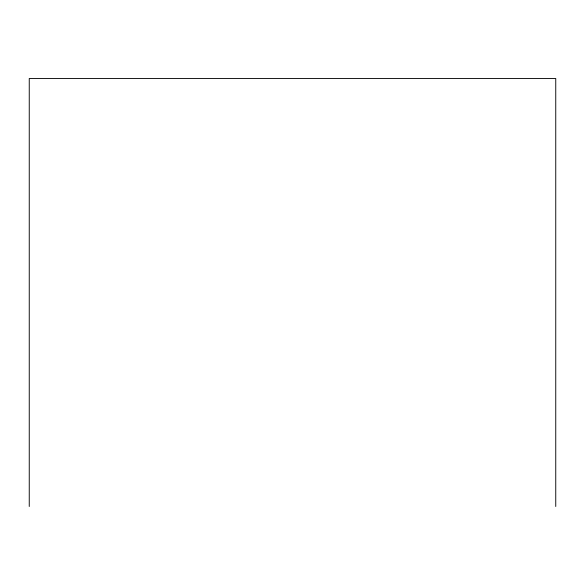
<?xml version="1.0" encoding="UTF-8"?>
<svg xmlns="http://www.w3.org/2000/svg" width="585" height="585" viewBox="0 0 585 585"><rect width="100%" height="100%" fill="white"/><g stroke="black" fill="none" stroke-linecap="round" stroke-linejoin="round"><path stroke-width="0.88" d="M555.75 506.493L555.75 78.507L29.25 78.507L29.25 506.493"/></g></svg>
